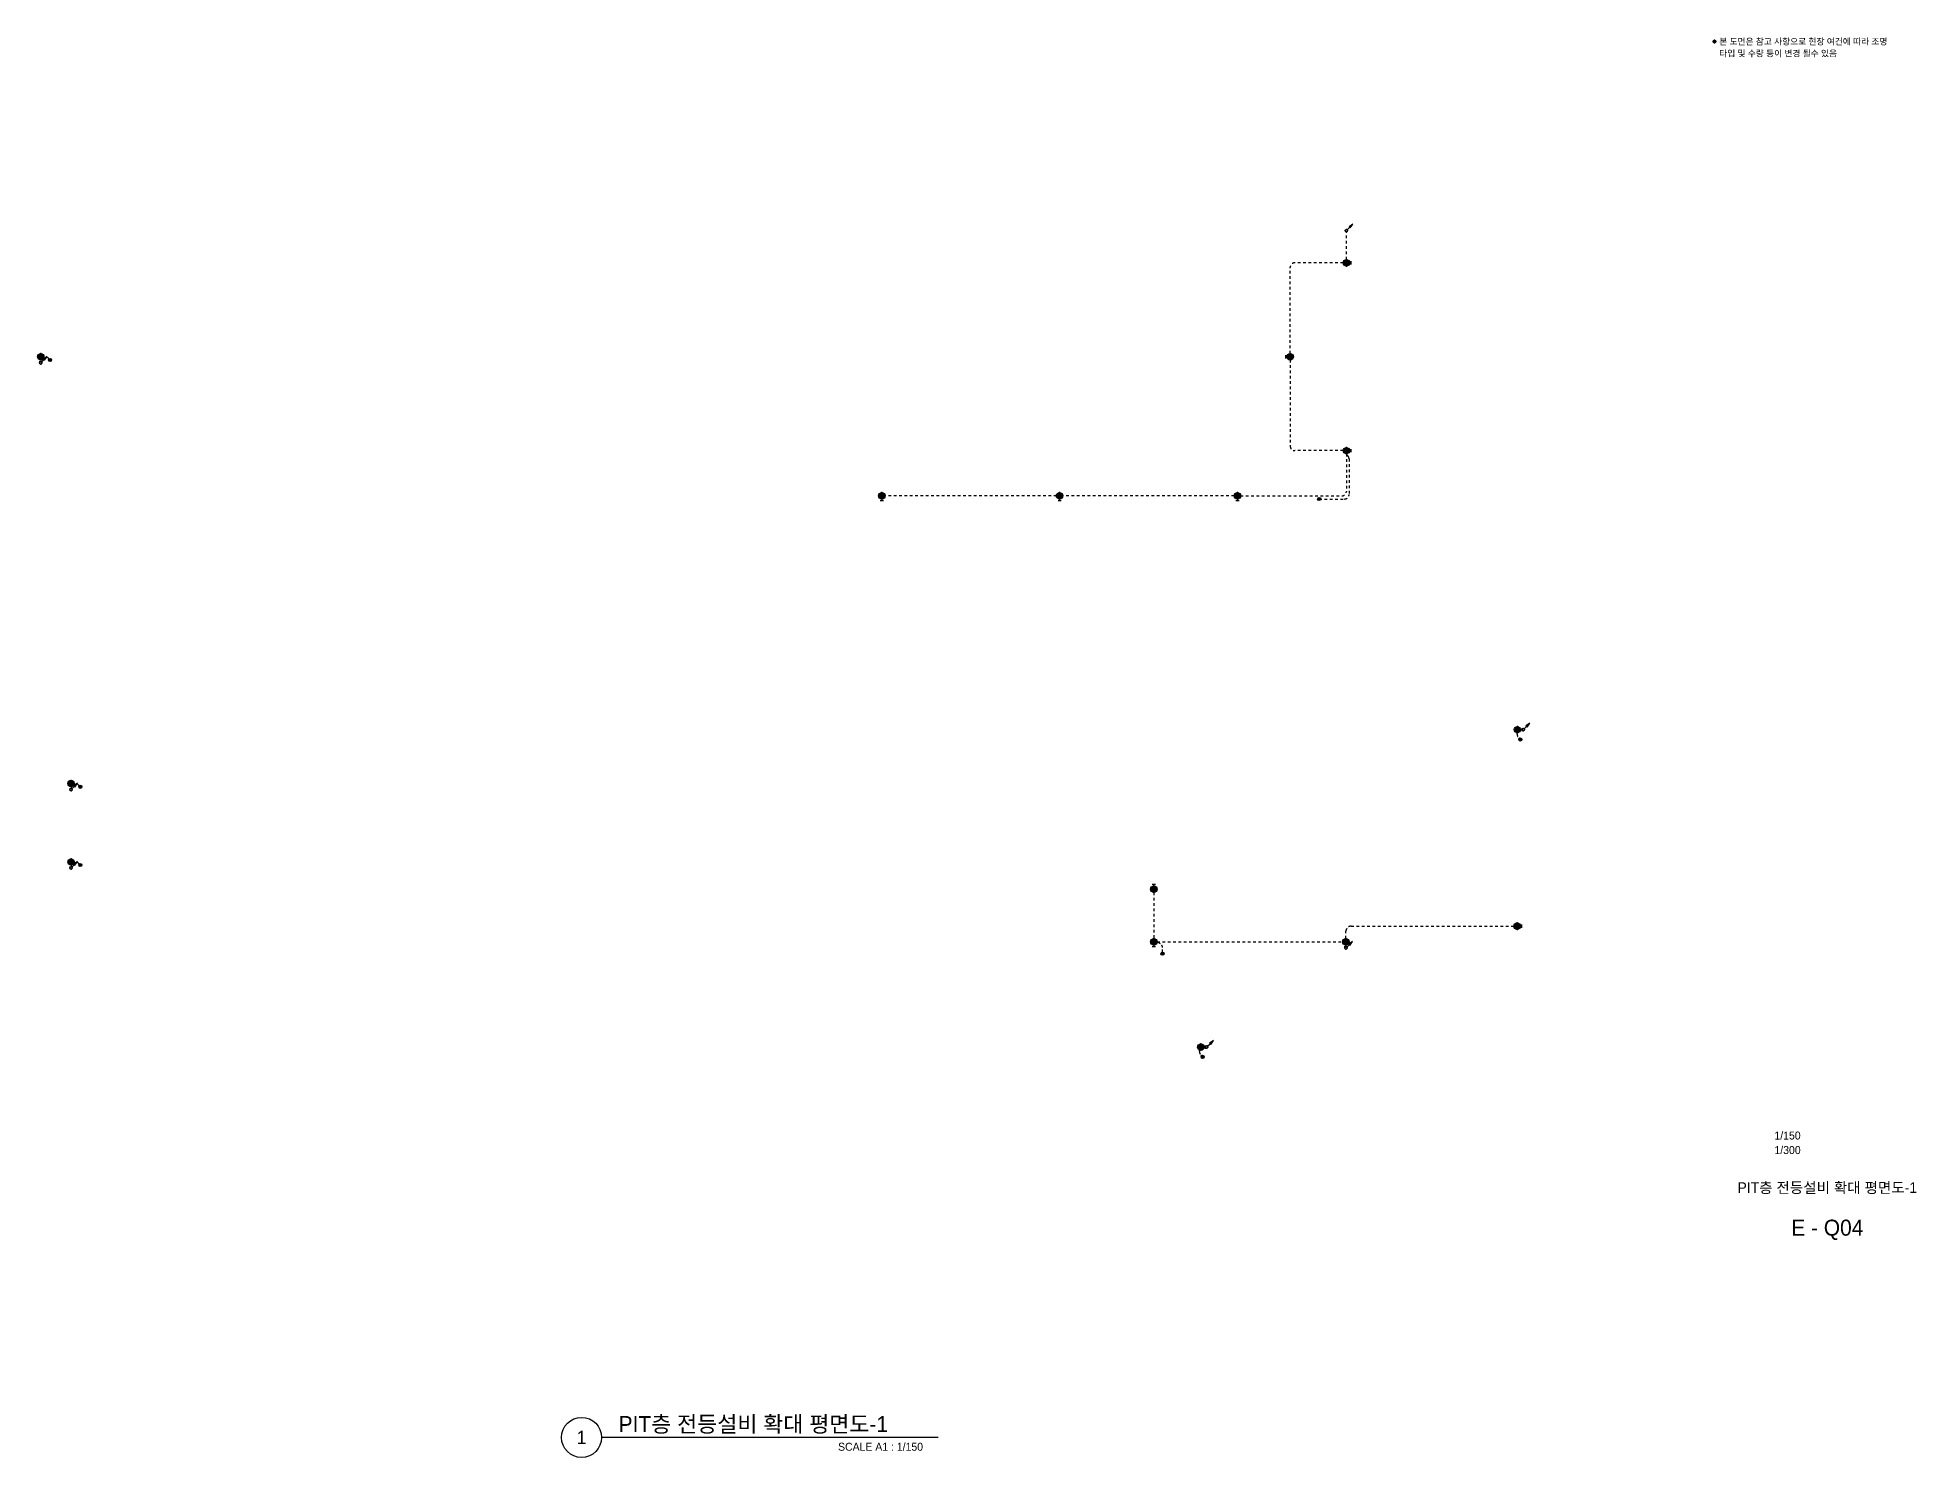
# Model space of a CAD drawing. Header units: millimetres. Extents: x 86947 to 500447, y -530175 to 1059536.
# Drawn here: x 268270 to 373938, y -530175 to -450332 of the extents above; entities that cross this region are included whole.
import ezdxf
from ezdxf.enums import TextEntityAlignment as Align

# ---------------------------------------------------------------- set-up
doc = ezdxf.new("R2010")
doc.units = ezdxf.units.MM
doc.header["$LTSCALE"] = 150
doc.linetypes.add('D1', pattern=[3, 1, -1, 1])
for name, color, linetype in [('------03 Lighting Fixture', 3, 'Continuous'), ('------04 Lighting Switch', 2, 'Continuous'), ('-----20 General Symbol', 3, 'Continuous'), ('-----23 Concealed or Exposed Wire', 4, 'D1'), ('-----30 Text', 2, 'Continuous'), ('-----41 Drawing Title', 2, 'Continuous'), ('-----42 Drawing Number', 2, 'Continuous'), ('-----43 Drawing Scale', 3, 'Continuous')]:
    doc.layers.add(name, color=color, linetype=linetype)
doc.styles.add('ELEC', font='')
doc.styles.get('ELEC').set_extended_font_data('Dotum')

# ---------------------------------------------------------------- blocks, each defined once
blk = doc.blocks.new('A$C0b6403cb')
at = {"layer": '-----30 Text'}
h = blk.add_hatch(color=256, dxfattribs=at)
edge = h.paths.add_edge_path()
edge.add_arc((-26637, -5011), 160, 0, 360)
h = blk.add_hatch(color=256, dxfattribs=at)
edge = h.paths.add_edge_path()
edge.add_arc((-26637, -5011), 160, 0, 360)
blk.add_circle((-26637, -5011), 160, dxfattribs=at)
blk.add_circle((-26637, -5011), 160, dxfattribs=at)
for p in [(-26796, -5011), (-26796, -5011), (-26637, -4851), (-26637, -4851), (-26637, -5171), (-26637, -5171), (-26477, -5011), (-26477, -5011)]:
    blk.add_point(p, dxfattribs=at)
at = {"layer": '-----30 Text', "style": 'ELEC'}
for s, p in [('본 도면은 참고 사항으로 현장 여건에 따라 조명', (-26101, -5011)), ('타입 및 수량 등이 변경 될수 있음', (-26101, -6345))]:
    blk.add_text(s, height=700, dxfattribs=at).set_placement(p, align=Align.MIDDLE_LEFT)
blk = doc.blocks.new('O01')
blk.add_hatch(color=256).paths.add_polyline_path([(-149, -218), (-218, -149), (-368, -368)])
blk.add_line((-46, -46), (-184, -184))
blk.add_lwpolyline([(-368, -368), (-149, -218), (-218, -149), (-368, -368)])
blk.add_circle((0, 0), 65)
for p in [(-65, 0), (-65, 0), (0, 65), (0, 65), (65, 0), (65, 0), (0, -65), (0, -65)]:
    blk.add_point(p)
blk = doc.blocks.new('*U12')
h = blk.add_hatch(color=256)
edge = h.paths.add_edge_path()
edge.add_arc((0, -75), 75, 0, 360)
blk.add_circle((0, -75), 75)
blk = doc.blocks.new('D06')
for p, q in [((-75, 0), (0, 0)), ((0, -75), (0, 75))]:
    blk.add_line(p, q)
at = {"linetype": 'Continuous'}
blk.add_circle((-225, 0), 150, dxfattribs=at)
for p in [(-375, 0), (-225, 150), (-75, 0), (-225, -150)]:
    blk.add_point(p)
blk = doc.blocks.new('E06')
blk.add_hatch(color=256).paths.add_polyline_path([(-75, 0, 1), (-375, 0, 1)])
blk.add_blockref('D06', (0, 0))

msp = doc.modelspace()

# ---------------------------------------------------------------- linework, layer by layer
at = {"layer": '-----23 Concealed or Exposed Wire'}
for p, q in [((341880, -462820), (341880, -461250)), ((338720, -468100), (338720, -463250)), ((341700, -463000), (338970, -463000)), ((338720, -468460), (338720, -473310)), ((341700, -473560), (338970, -473560)), ((341880, -473740), (341880, -475850)), ((341980, -473873), (341880, -473740)), ((342030, -474023), (342030, -476030)), ((325570, -476100), (315930, -476100)), ((335570, -476100), (325930, -476100)), ((335930, -476100), (341630, -476100)), ((340350, -476280), (341780, -476280)), ((331416, -501288), (331230, -501180)), ((331540, -501760), (331540, -501504))]:
    msp.add_line(p, q, dxfattribs=at)
at = {"layer": '-----23 Concealed or Exposed Wire', "elevation": 0}
for points in [[(268971, -468460), (268879, -468368, 0.1989124), (268666, -468280), (268630, -468280)], [(351660, -489804), (351568, -489712, -0.1989124), (351480, -489500), (351480, -489430)], [(270671, -492460), (270579, -492368, 0.1989124), (270366, -492280), (270330, -492280)], [(341850, -501000), (341850, -500600, -0.4142136), (342150, -500300), (351300, -500300)], [(333793, -507654), (333700, -507562, -0.1989124), (333613, -507350), (333613, -507267)]]:
    msp.add_lwpolyline(points, format="xyb", dxfattribs=at)
at = {"layer": '-----23 Concealed or Exposed Wire'}
msp.add_lwpolyline([(270671, -496860), (270579, -496768, 0.1989124), (270366, -496680), (270330, -496680)], format="xyb", dxfattribs=at)
at = {"layer": '-----23 Concealed or Exposed Wire', "elevation": 0}
for points in [[(331050, -498400), (331050, -501000)], [(331230, -501180), (341670, -501180)]]:
    msp.add_lwpolyline(points, dxfattribs=at)
at = {"layer": '-----23 Concealed or Exposed Wire'}
for centre, start, end in [((338970, -463250), 90, 180), ((338970, -473310), 180, 270), ((341780, -474023), 0, 36.8699), ((341630, -475850), 270, 0), ((341780, -476030), 270, 0), ((331290, -501504, 0), 0, 59.85853)]:
    msp.add_arc(centre, 250, start, end, dxfattribs=at)
at = {"layer": '-----41 Drawing Title', "color": 7}
msp.add_line((318911, -529050), (299989, -529050), dxfattribs=at)
msp.add_circle((298864, -529050), 1125, dxfattribs=at)

# ---------------------------------------------------------------- block references
at = {"layer": '------03 Lighting Fixture', "xscale": 1.2, "yscale": 1.2, "zscale": 1.2}
for p in [(342150, -463000), (342150, -473560), (351763, -489250), (351750, -500300), (333963, -507100)]:
    msp.add_blockref('E06', p, dxfattribs=at)
for p, rotation in [((268450, -468550), 270), ((338450, -468280), 180), ((315750, -476370), 270), ((325750, -476370), 270), ((335750, -476370), 270), ((270150, -492550), 270), ((270150, -496963), 270), ((331050, -497950), 89.99999999999999), ((331050, -501450), 270), ((341850, -501450), 270)]:
    msp.add_blockref('E06', p, dxfattribs=dict(at, rotation=rotation))
at = {"layer": '------04 Lighting Switch', "xscale": 1.2, "yscale": 1.2, "zscale": 1.2}
for p, rotation in [((269061, -468460), 270), ((340350, -476370), 179.9999999999999), ((351750, -489804), 270), ((270761, -492460), 270), ((270761, -496860), 270), ((331450, -501850), 89.99999999999997), ((333883, -507654), 270)]:
    msp.add_blockref('*U12', p, dxfattribs=dict(at, rotation=rotation))
at = {"layer": '-----20 General Symbol', "rotation": 180}
for p in [(341880, -461185), (268450, -468628), (351828, -489250), (270150, -492628), (270150, -497028), (341850, -501528), (334028, -507100)]:
    msp.add_blockref('O01', p, dxfattribs=at)
at = {"xscale": 0.5, "yscale": 0.5, "zscale": 0.5}
msp.add_blockref('A$C0b6403cb', (375900, -448050), dxfattribs=at)

# ---------------------------------------------------------------- texts
at = {"layer": '-----41 Drawing Title', "style": 'ELEC'}
msp.add_text('PIT층 전등설비 확대 평면도-1', height=600, dxfattribs=at).set_placement((368925, -515005), align=Align.MIDDLE_CENTER)
at = {"layer": '-----41 Drawing Title', "color": 2, "style": 'ELEC'}
msp.add_text('PIT층 전등설비 확대 평면도-1', height=900, dxfattribs=at).set_placement((300948, -528750))
at = {"layer": '-----41 Drawing Title', "color": 7, "style": 'ELEC'}
msp.add_text('1', height=750, dxfattribs=at).set_placement((298864, -529050), align=Align.MIDDLE)
at = {"layer": '-----41 Drawing Title', "style": 'ELEC'}
msp.add_text('SCALE A1 : 1/150', height=450, dxfattribs=at).set_placement((318069, -529800), align=Align.RIGHT)
at = {"layer": '-----42 Drawing Number', "style": 'ELEC'}
msp.add_text('E - Q04', height=900, dxfattribs=at).set_placement((368925, -517255), align=Align.MIDDLE_CENTER)
at = {"layer": '-----43 Drawing Scale', "style": 'ELEC'}
for s, p in [('1/150', (366690, -512075)), ('1/300', (366690, -512890))]:
    msp.add_text(s, height=450, dxfattribs=at).set_placement(p, align=Align.MIDDLE_CENTER)

doc.saveas('drawing.dxf')
